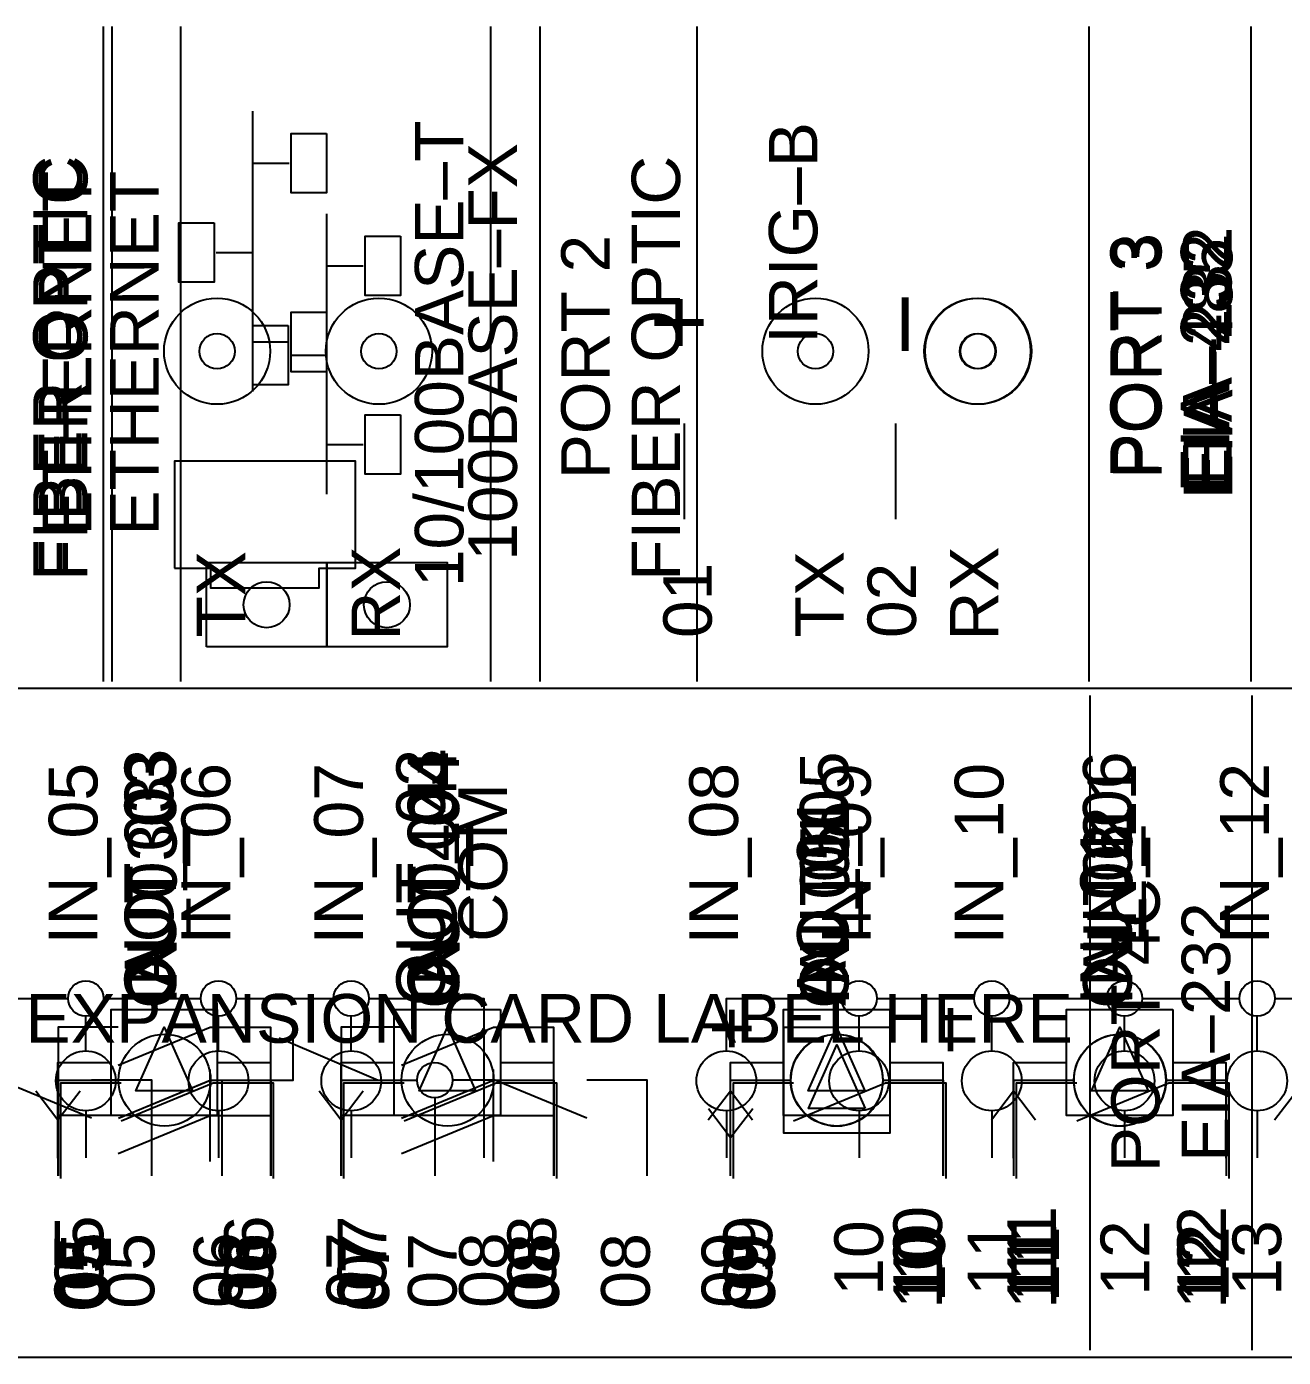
# Model space of a CAD drawing. Extents: x 0.3 to 23.7, y 0.2 to 17.8.
# Drawn here: x 10.792 to 12.567, y 5.065 to 6.945 of the extents above; entities that cross this region are included whole.
import ezdxf

# ---------------------------------------------------------------- set-up
doc = ezdxf.new("R2010")
doc.units = 0
doc.header["$MEASUREMENT"] = 0
for name, color, linetype in [('1_01__0-__NONE__EIA-232', 7, 'CONTINUOUS'), ('1_02__1-__NONE__EIA-485', 7, 'CONTINUOUS'), ('1_03__2-___1__10-100BASE-T', 7, 'CONTINUOUS'), ('1_04__3-___1__10-100BASE-T', 7, 'CONTINUOUS'), ('1_05__4-___1__100BASE-FX_M', 7, 'CONTINUOUS'), ('1_06__6-___2__10-100BASE-T', 7, 'CONTINUOUS'), ('1_07__8-___2__100BASE-FX_M', 7, 'CONTINUOUS'), ('2_01__0-__EMPTY', 7, 'CONTINUOUS'), ('2_02__A-__SERIAL_COMMUNICA', 7, 'CONTINUOUS'), ('2_03__B-___3__DI___4__DO__', 7, 'CONTINUOUS'), ('2_04__1-___4__DI___4__DO_E', 7, 'CONTINUOUS'), ('2_05__C-___4__DI___4__DO_F', 7, 'CONTINUOUS'), ('2_06__D-___4__DI___3__DO_E', 7, 'CONTINUOUS'), ('2_07__2-___8__DO__ELECTROM', 7, 'CONTINUOUS'), ('2_08__3-___8__DI', 7, 'CONTINUOUS'), ('2_09__4-___14__DI', 7, 'CONTINUOUS'), ('2_10__6-___4__AI___4__AO__', 7, 'CONTINUOUS'), ('5_00_____DWG', 7, 'CONTINUOUS')]:
    doc.layers.add(name, color=color, linetype=linetype)
doc.styles.add('ARIAL', font='arial.ttf')

msp = doc.modelspace()

# ---------------------------------------------------------------- linework, layer by layer
at = {"layer": '1_01__0-__NONE__EIA-232'}
for points in [[(10.9006, 6.0198), (10.9006, 6.9448)], [(10.9006, 6.0198), (10.9006, 6.9448)], [(11.4476, 6.0198), (11.4476, 6.9448)], [(11.4476, 6.0198), (11.4476, 6.9448)], [(11.4476, 6.0198), (11.4476, 6.9448)], [(11.4476, 6.0198), (11.4476, 6.9448)], [(12.2931, 6.0198), (12.2931, 6.9448)], [(12.2931, 6.0198), (12.2931, 6.9448)], [(12.2931, 6.0198), (12.2931, 6.9448)], [(12.2931, 6.0198), (12.2931, 6.9448)], [(12.5218, 6.0198), (12.5218, 6.9448)], [(12.5218, 6.0198), (12.5218, 6.9448)], [(11.7212, 6.2489), (11.7212, 6.3839)], [(11.7212, 6.2489), (11.7212, 6.3839)], [(12.0195, 6.3839), (12.0195, 6.2489)], [(12.0195, 6.3839), (12.0195, 6.2489)]]:
    msp.add_lwpolyline(points, dxfattribs=at)
for centre, radius in [((11.0609, 6.4862), 0.075), ((11.0609, 6.4862), 0.075), ((11.2896, 6.4862), 0.075), ((11.2896, 6.4862), 0.075), ((11.0609, 6.4862), 0.025), ((11.0609, 6.4862), 0.025), ((11.2896, 6.4862), 0.025), ((11.2896, 6.4862), 0.025)]:
    msp.add_circle(centre, radius, dxfattribs=at)
at = {"layer": '1_02__1-__NONE__EIA-485'}
for points in [[(10.9006, 6.0198), (10.9006, 6.9448)], [(10.9006, 6.0198), (10.9006, 6.9448)], [(11.4476, 6.0198), (11.4476, 6.9448)], [(11.4476, 6.0198), (11.4476, 6.9448)], [(11.4476, 6.0198), (11.4476, 6.9448)], [(11.4476, 6.0198), (11.4476, 6.9448)], [(12.2931, 6.0198), (12.2931, 6.9448)], [(12.2931, 6.0198), (12.2931, 6.9448)], [(12.2931, 6.0198), (12.2931, 6.9448)], [(12.2931, 6.0198), (12.2931, 6.9448)], [(12.5218, 6.0198), (12.5218, 6.9448)], [(12.5218, 6.0198), (12.5218, 6.9448)], [(11.7212, 6.2489), (11.7212, 6.3839)], [(11.7212, 6.2489), (11.7212, 6.3839)], [(12.0195, 6.3839), (12.0195, 6.2489)], [(12.0195, 6.3839), (12.0195, 6.2489)]]:
    msp.add_lwpolyline(points, dxfattribs=at)
for centre, radius in [((11.0609, 6.4862), 0.075), ((11.0609, 6.4862), 0.075), ((11.2896, 6.4862), 0.075), ((11.2896, 6.4862), 0.075), ((11.0609, 6.4862), 0.025), ((11.0609, 6.4862), 0.025), ((11.2896, 6.4862), 0.025), ((11.2896, 6.4862), 0.025)]:
    msp.add_circle(centre, radius, dxfattribs=at)
at = {"layer": '1_03__2-___1__10-100BASE-T'}
for points in [[(10.9006, 6.0198), (10.9006, 6.9448)], [(10.9006, 6.0198), (10.9006, 6.9448)], [(11.4476, 6.0198), (11.4476, 6.9448)], [(11.4476, 6.0198), (11.4476, 6.9448)], [(11.4476, 6.0198), (11.4476, 6.9448)], [(11.4476, 6.0198), (11.4476, 6.9448)], [(12.2931, 6.0198), (12.2931, 6.9448)], [(12.2931, 6.0198), (12.2931, 6.9448)], [(12.2931, 6.0198), (12.2931, 6.9448)], [(12.2931, 6.0198), (12.2931, 6.9448)], [(12.5218, 6.0198), (12.5218, 6.9448)], [(12.5218, 6.0198), (12.5218, 6.9448)], [(11.7212, 6.2489), (11.7212, 6.3839)], [(11.7212, 6.2489), (11.7212, 6.3839)], [(12.0195, 6.3839), (12.0195, 6.2489)], [(12.0195, 6.3839), (12.0195, 6.2489)]]:
    msp.add_lwpolyline(points, dxfattribs=at)
for centre, radius in [((11.0609, 6.4862), 0.075), ((11.0609, 6.4862), 0.075), ((11.2896, 6.4862), 0.075), ((11.2896, 6.4862), 0.075), ((11.0609, 6.4862), 0.025), ((11.0609, 6.4862), 0.025), ((11.2896, 6.4862), 0.025), ((11.2896, 6.4862), 0.025)]:
    msp.add_circle(centre, radius, dxfattribs=at)
at = {"layer": '1_04__3-___1__10-100BASE-T'}
for points in [[(10.9006, 6.0198), (10.9006, 6.9448)], [(10.9006, 6.0198), (10.9006, 6.9448)], [(11.4476, 6.0198), (11.4476, 6.9448)], [(11.4476, 6.0198), (11.4476, 6.9448)], [(11.4476, 6.0198), (11.4476, 6.9448)], [(11.4476, 6.0198), (11.4476, 6.9448)], [(12.2931, 6.0198), (12.2931, 6.9448)], [(12.2931, 6.0198), (12.2931, 6.9448)], [(12.2931, 6.0198), (12.2931, 6.9448)], [(12.2931, 6.0198), (12.2931, 6.9448)], [(12.5218, 6.0198), (12.5218, 6.9448)], [(12.5218, 6.0198), (12.5218, 6.9448)], [(11.7212, 6.2489), (11.7212, 6.3839)], [(11.7212, 6.2489), (11.7212, 6.3839)], [(12.0195, 6.3839), (12.0195, 6.2489)], [(12.0195, 6.3839), (12.0195, 6.2489)]]:
    msp.add_lwpolyline(points, dxfattribs=at)
for centre, radius in [((11.0609, 6.4862), 0.075), ((11.0609, 6.4862), 0.075), ((11.2896, 6.4862), 0.075), ((11.2896, 6.4862), 0.075), ((11.0609, 6.4862), 0.025), ((11.0609, 6.4862), 0.025), ((11.2896, 6.4862), 0.025), ((11.2896, 6.4862), 0.025)]:
    msp.add_circle(centre, radius, dxfattribs=at)
at = {"layer": '1_05__4-___1__100BASE-FX_M'}
for points in [[(11.5173, 6.0198), (11.5173, 6.9448)], [(11.7391, 6.0198), (11.7391, 6.9448)], [(12.2931, 6.0198), (12.2931, 6.9448)], [(12.5218, 6.0198), (12.5218, 6.9448)]]:
    msp.add_lwpolyline(points, dxfattribs=at)
for centre, radius in [((11.9063, 6.4862), 0.075), ((12.1363, 6.4862), 0.075), ((11.9063, 6.4862), 0.025), ((12.1363, 6.4862), 0.025)]:
    msp.add_circle(centre, radius, dxfattribs=at)
at = {"layer": '1_06__6-___2__10-100BASE-T'}
for points in [[(10.9129, 6.0198), (10.9129, 6.9448)], [(10.9129, 6.0198), (10.9129, 6.9448)], [(11.5173, 6.0198), (11.5173, 6.9448)], [(11.5173, 6.0198), (11.5173, 6.9448)], [(11.5173, 6.0198), (11.5173, 6.9448)], [(11.5173, 6.0198), (11.5173, 6.9448)], [(11.7391, 6.0198), (11.7391, 6.9448)], [(11.7391, 6.0198), (11.7391, 6.9448)], [(12.2931, 6.0198), (12.2931, 6.9448)], [(12.2931, 6.0198), (12.2931, 6.9448)], [(12.2931, 6.0198), (12.2931, 6.9448)], [(12.2931, 6.0198), (12.2931, 6.9448)], [(12.5218, 6.0198), (12.5218, 6.9448)], [(12.5218, 6.0198), (12.5218, 6.9448)], [(11.1112, 6.4291), (11.1112, 6.6261), (11.1112, 6.8253)], [(11.1112, 6.4291), (11.1112, 6.6261), (11.1112, 6.8253)], [(11.2155, 6.7938), (11.2155, 6.7098), (11.1655, 6.7098), (11.1655, 6.7938), (11.2155, 6.7938)], [(11.2155, 6.7938), (11.2155, 6.7098), (11.1655, 6.7098), (11.1655, 6.7938), (11.2155, 6.7938)], [(11.1112, 6.7518), (11.1627, 6.7518)], [(11.1112, 6.7518), (11.1627, 6.7518)], [(11.0569, 6.6676), (11.0569, 6.5836), (11.0069, 6.5836), (11.0069, 6.6676), (11.0569, 6.6676)], [(11.0569, 6.6676), (11.0569, 6.5836), (11.0069, 6.5836), (11.0069, 6.6676), (11.0569, 6.6676)], [(11.0597, 6.6256), (11.1112, 6.6256)], [(11.0597, 6.6256), (11.1112, 6.6256)], [(11.2155, 6.5414), (11.2155, 6.4573), (11.1655, 6.4573), (11.1655, 6.5414), (11.2155, 6.5414)], [(11.2155, 6.5414), (11.2155, 6.4573), (11.1655, 6.4573), (11.1655, 6.5414), (11.2155, 6.5414)], [(11.1112, 6.4993), (11.1627, 6.4993)], [(11.1112, 6.4993), (11.1627, 6.4993)], [(11.0005, 6.1796), (11.0517, 6.1796), (11.0517, 6.152), (11.2052, 6.152), (11.2052, 6.1796), (11.2563, 6.1796), (11.2563, 6.3311), (11.0005, 6.3311), (11.0005, 6.1796)], [(11.0005, 6.1796), (11.0517, 6.1796), (11.0517, 6.152), (11.2052, 6.152), (11.2052, 6.1796), (11.2563, 6.1796), (11.2563, 6.3311), (11.0005, 6.3311), (11.0005, 6.1796)]]:
    msp.add_lwpolyline(points, dxfattribs=at)
for centre, radius in [((11.9063, 6.4862), 0.075), ((11.9063, 6.4862), 0.075), ((12.1351, 6.4862), 0.075), ((12.1351, 6.4862), 0.075), ((11.9063, 6.4862), 0.025), ((11.9063, 6.4862), 0.025), ((12.1351, 6.4862), 0.025), ((12.1351, 6.4862), 0.025)]:
    msp.add_circle(centre, radius, dxfattribs=at)
at = {"layer": '1_07__8-___2__100BASE-FX_M'}
for points in [[(11.0095, 6.0198), (11.0095, 6.9448)], [(11.0095, 6.0198), (11.0095, 6.9448)], [(11.5173, 6.0198), (11.5173, 6.9448)], [(11.5173, 6.0198), (11.5173, 6.9448)], [(11.5173, 6.0198), (11.5173, 6.9448)], [(11.5173, 6.0198), (11.5173, 6.9448)], [(11.7391, 6.0198), (11.7391, 6.9448)], [(11.7391, 6.0198), (11.7391, 6.9448)], [(12.2931, 6.0198), (12.2931, 6.9448)], [(12.2931, 6.0198), (12.2931, 6.9448)], [(12.2931, 6.0198), (12.2931, 6.9448)], [(12.2931, 6.0198), (12.2931, 6.9448)], [(12.5218, 6.0198), (12.5218, 6.9448)], [(12.5218, 6.0198), (12.5218, 6.9448)], [(11.2158, 6.2842), (11.2158, 6.4812), (11.2158, 6.6804)], [(11.2158, 6.2842), (11.2158, 6.4812), (11.2158, 6.6804)], [(11.3201, 6.6489), (11.3201, 6.5649), (11.2701, 6.5649), (11.2701, 6.6489), (11.3201, 6.6489)], [(11.3201, 6.6489), (11.3201, 6.5649), (11.2701, 6.5649), (11.2701, 6.6489), (11.3201, 6.6489)], [(11.2158, 6.6069), (11.2673, 6.6069)], [(11.2158, 6.6069), (11.2673, 6.6069)], [(11.1614, 6.5227), (11.1614, 6.4386), (11.1115, 6.4386), (11.1115, 6.5227), (11.1614, 6.5227)], [(11.1614, 6.5227), (11.1614, 6.4386), (11.1115, 6.4386), (11.1115, 6.5227), (11.1614, 6.5227)], [(11.1642, 6.4807), (11.2158, 6.4807)], [(11.1642, 6.4807), (11.2158, 6.4807)], [(11.3201, 6.3964), (11.3201, 6.3124), (11.2701, 6.3124), (11.2701, 6.3964), (11.3201, 6.3964)], [(11.3201, 6.3964), (11.3201, 6.3124), (11.2701, 6.3124), (11.2701, 6.3964), (11.3201, 6.3964)], [(11.2158, 6.3544), (11.2673, 6.3544)], [(11.2158, 6.3544), (11.2673, 6.3544)], [(11.0458, 6.0687), (11.0458, 6.1877), (11.3858, 6.1877), (11.3858, 6.0687), (11.0458, 6.0687)], [(11.0458, 6.0687), (11.0458, 6.1877), (11.3858, 6.1877), (11.3858, 6.0687), (11.0458, 6.0687)], [(11.2158, 6.0687), (11.2158, 6.1877)], [(11.2158, 6.1877), (11.2158, 6.0687)], [(11.2158, 6.0687), (11.2158, 6.1877)], [(11.2158, 6.1877), (11.2158, 6.0687)]]:
    msp.add_lwpolyline(points, dxfattribs=at)
for centre, radius in [((11.9063, 6.4862), 0.075), ((11.9063, 6.4862), 0.075), ((12.1351, 6.4862), 0.075), ((12.1351, 6.4862), 0.075), ((11.9063, 6.4862), 0.025), ((11.9063, 6.4862), 0.025), ((12.1351, 6.4862), 0.025), ((12.1351, 6.4862), 0.025), ((11.1308, 6.1281), 0.0325), ((11.1308, 6.1281), 0.0325), ((11.3008, 6.1281), 0.0325), ((11.3008, 6.1281), 0.0325)]:
    msp.add_circle(centre, radius, dxfattribs=at)
at = {"layer": '2_02__A-__SERIAL_COMMUNICA'}
for points in [[(12.2943, 5.0748), (12.2943, 5.9998)], [(12.5231, 5.0748), (12.5231, 5.9998)]]:
    msp.add_lwpolyline(points, dxfattribs=at)
at = {"layer": '2_03__B-___3__DI___4__DO__'}
for points in [[(12.0115, 5.5314), (12.0115, 5.3814), (11.8615, 5.3814), (11.8615, 5.5314), (12.0115, 5.5314)], [(11.9764, 5.4164), (11.8964, 5.4164), (11.9365, 5.5064), (11.9764, 5.4164)], [(10.8364, 5.3214), (10.8364, 5.4564), (10.9215, 5.4564)], [(10.9215, 5.4027), (11.0515, 5.4564), (11.1365, 5.4564), (11.1365, 5.3214)], [(11.2363, 5.3214), (11.2363, 5.4564), (11.3214, 5.4564)], [(11.3215, 5.4027), (11.4515, 5.4564), (11.5364, 5.4564), (11.5364, 5.3214)], [(11.7865, 5.3214), (11.7865, 5.4564), (11.8615, 5.4564)], [(12.0115, 5.4564), (12.0866, 5.4564), (12.0866, 5.3214)], [(12.1865, 5.3214), (12.1864, 5.4564), (12.2716, 5.4564)], [(12.4016, 5.4564), (12.4866, 5.4564), (12.4866, 5.3214)], [(11.7552, 5.4164), (11.7864, 5.3752), (11.8176, 5.4164)]]:
    msp.add_lwpolyline(points, dxfattribs=at)
msp.add_circle((12.3366, 5.4564), 0.065, dxfattribs=at)
at = {"layer": '2_04__1-___4__DI___4__DO_E'}
for points in [[(11.9363, 5.5214), (11.9494, 5.52), (11.9616, 5.5163), (11.9727, 5.5103), (11.9823, 5.5023), (11.9902, 5.4927), (11.9962, 5.4817), (12, 5.4695), (12.0013, 5.4564), (12, 5.4433), (11.9962, 5.4311), (11.9902, 5.42), (11.9823, 5.4104), (11.9727, 5.4025), (11.9616, 5.3965), (11.9494, 5.3927), (11.9363, 5.3914), (11.9232, 5.3927), (11.911, 5.3965), (11.9, 5.4025), (11.8904, 5.4104), (11.8824, 5.42), (11.8764, 5.4311), (11.8727, 5.4433), (11.8713, 5.4564), (11.8727, 5.4695), (11.8764, 5.4817), (11.8824, 5.4927), (11.8904, 5.5023), (11.9, 5.5103), (11.911, 5.5163), (11.9232, 5.52)], [(12.3364, 5.5214), (12.3495, 5.52), (12.3617, 5.5163), (12.3727, 5.5103), (12.3824, 5.5023), (12.3903, 5.4927), (12.3963, 5.4817), (12.4001, 5.4695), (12.4014, 5.4564), (12.4001, 5.4433), (12.3963, 5.4311), (12.3903, 5.42), (12.3824, 5.4104), (12.3727, 5.4025), (12.3617, 5.3965), (12.3495, 5.3927), (12.3364, 5.3914), (12.3233, 5.3927), (12.3111, 5.3965), (12.3001, 5.4025), (12.2904, 5.4104), (12.2825, 5.42), (12.2765, 5.4311), (12.2727, 5.4433), (12.2714, 5.4564), (12.2727, 5.4695), (12.2765, 5.4817), (12.2825, 5.4927), (12.2904, 5.5023), (12.3001, 5.5103), (12.3111, 5.5163), (12.3233, 5.52)]]:
    msp.add_lwpolyline(points, close=True, dxfattribs=at)
for points in [[(10.8362, 5.3214), (10.8362, 5.4564), (10.9213, 5.4564)], [(10.8362, 5.3214), (10.8362, 5.4564), (10.9213, 5.4564)], [(10.9214, 5.4027), (11.0513, 5.4564), (11.1363, 5.4564), (11.1363, 5.3214)], [(10.9214, 5.4027), (11.0513, 5.4564), (11.1363, 5.4564), (11.1363, 5.3214)], [(11.2362, 5.3214), (11.2362, 5.4564), (11.3213, 5.4564)], [(11.2362, 5.3214), (11.2362, 5.4564), (11.3213, 5.4564)], [(11.3213, 5.4027), (11.4513, 5.4564), (11.5363, 5.4564), (11.5363, 5.3214)], [(11.3213, 5.4027), (11.4513, 5.4564), (11.5363, 5.4564), (11.5363, 5.3214)], [(11.7863, 5.3214), (11.7863, 5.4564), (11.8713, 5.4564)], [(11.7863, 5.3214), (11.7863, 5.4564), (11.8713, 5.4564)], [(12.0013, 5.4564), (12.0863, 5.4564), (12.0863, 5.3214)], [(12.0013, 5.4564), (12.0863, 5.4564), (12.0863, 5.3214)], [(12.1864, 5.3214), (12.1864, 5.4564), (12.2714, 5.4564)], [(12.1864, 5.3214), (12.1864, 5.4564), (12.2714, 5.4564)], [(12.4014, 5.4564), (12.4864, 5.4564), (12.4864, 5.3214)], [(12.4014, 5.4564), (12.4864, 5.4564), (12.4864, 5.3214)]]:
    msp.add_lwpolyline(points, dxfattribs=at)
for centre in [(11.9363, 5.4564), (12.3364, 5.4564)]:
    msp.add_circle(centre, 0.065, dxfattribs=at)
at = {"layer": '2_05__C-___4__DI___4__DO_F'}
for points in [[(10.9213, 5.5313), (10.8362, 5.5313), (10.8362, 5.3213)], [(10.9213, 5.4776), (11.0513, 5.5313), (11.1363, 5.5313), (11.1363, 5.4063)], [(11.3213, 5.5313), (11.2362, 5.5313), (11.2362, 5.3213)], [(11.3213, 5.4776), (11.4513, 5.5313), (11.5363, 5.5313), (11.5363, 5.4063)], [(11.0513, 5.3413), (11.0513, 5.4713)], [(11.4513, 5.3413), (11.4513, 5.4713)], [(11.7863, 5.3213), (11.7863, 5.4563), (11.8713, 5.4563)], [(12.0013, 5.4563), (12.0863, 5.4563), (12.0863, 5.3213)], [(12.1864, 5.3213), (12.1864, 5.4563), (12.2714, 5.4563)], [(12.4014, 5.4563), (12.4864, 5.4563), (12.4864, 5.3213)], [(10.9213, 5.4063), (10.8362, 5.4063)], [(10.9213, 5.3526), (11.0513, 5.4063), (11.1363, 5.4063), (11.1363, 5.3213)], [(11.3213, 5.4063), (11.2362, 5.4063)], [(11.3213, 5.3526), (11.4513, 5.4063), (11.5363, 5.4063), (11.5363, 5.3213)]]:
    msp.add_lwpolyline(points, dxfattribs=at)
for centre in [(11.9363, 5.4563), (12.3364, 5.4563)]:
    msp.add_circle(centre, 0.065, dxfattribs=at)
at = {"layer": '2_06__D-___4__DI___3__DO_E'}
for points in [[(11.0683, 5.3214), (11.0683, 5.4564), (11.1684, 5.4564), (11.1684, 5.4564), (11.1684, 5.5364)], [(11.1484, 5.5164), (11.2884, 5.4564), (11.3435, 5.4564)], [(10.8833, 5.4027), (10.7533, 5.4564), (10.6933, 5.4564)], [(10.9685, 5.3214), (10.9685, 5.4564), (10.8834, 5.4564)], [(11.5834, 5.4027), (11.4534, 5.4564), (11.3934, 5.4564)], [(11.6685, 5.3214), (11.6685, 5.4564), (11.5834, 5.4564)], [(11.7863, 5.3214), (11.7863, 5.4564), (11.8713, 5.4564)], [(12.0013, 5.4564), (12.0863, 5.4564), (12.0863, 5.3214)], [(12.1864, 5.3214), (12.1864, 5.4564), (12.2714, 5.4564)], [(12.4014, 5.4564), (12.4864, 5.4564), (12.4864, 5.3214)], [(11.3684, 5.4314), (11.3684, 5.3214)]]:
    msp.add_lwpolyline(points, dxfattribs=at)
for centre, radius in [((11.9363, 5.4564), 0.065), ((12.3364, 5.4564), 0.065), ((11.3684, 5.4564), 0.025)]:
    msp.add_circle(centre, radius, dxfattribs=at)
at = {"layer": '2_07__2-___8__DO__ELECTROM'}
for points in [[(10.8402, 5.3175), (10.8402, 5.4525), (10.9253, 5.4525)], [(10.9254, 5.3988), (11.0553, 5.4525), (11.1403, 5.4525), (11.1403, 5.3175)], [(11.2402, 5.3175), (11.2402, 5.4525), (11.3253, 5.4525)], [(11.3253, 5.3988), (11.4553, 5.4525), (11.5403, 5.4525), (11.5403, 5.3175)], [(11.7903, 5.3175), (11.7903, 5.4525), (11.8754, 5.4525)], [(11.8755, 5.3988), (12.0054, 5.4525), (12.0904, 5.4525), (12.0904, 5.3175)], [(12.1903, 5.3175), (12.1903, 5.4525), (12.2754, 5.4525)], [(12.2755, 5.3988), (12.4054, 5.4525), (12.4904, 5.4525), (12.4904, 5.3175)]]:
    msp.add_lwpolyline(points, dxfattribs=at)
at = {"layer": '2_08__3-___8__DI'}
for points in [[(10.8367, 5.3214), (10.8367, 5.4564), (10.9217, 5.4564)], [(11.0517, 5.4564), (11.1367, 5.4564), (11.1367, 5.3214)], [(11.2366, 5.3214), (11.2365, 5.4564), (11.3215, 5.4564)], [(11.4515, 5.4564), (11.5365, 5.4564), (11.5365, 5.3214)], [(11.7865, 5.3214), (11.7865, 5.4564), (11.8715, 5.4564)], [(12.0015, 5.4564), (12.0865, 5.4564), (12.0865, 5.3214)], [(12.1866, 5.3214), (12.1866, 5.4564), (12.2716, 5.4564)], [(12.4016, 5.4564), (12.4866, 5.4564), (12.4866, 5.3214)]]:
    msp.add_lwpolyline(points, dxfattribs=at)
for centre in [(10.9867, 5.4564), (11.3866, 5.4564), (11.9365, 5.4564), (12.3366, 5.4564)]:
    msp.add_circle(centre, 0.065, dxfattribs=at)
at = {"layer": '2_09__4-___14__DI'}
for points in [[(10.7129, 5.5719), (10.8504, 5.5719)], [(10.9004, 5.5719), (11.0379, 5.5719)], [(11.0879, 5.5719), (11.2254, 5.5719)], [(11.2754, 5.5719), (11.4379, 5.5719), (11.4379, 5.3469)], [(11.7804, 5.4978), (11.7804, 5.5719), (11.9429, 5.5719)], [(11.9929, 5.5719), (12.1304, 5.5719)], [(12.1804, 5.5719), (12.3179, 5.5719)], [(12.3679, 5.5719), (12.5054, 5.5719)], [(12.5554, 5.5719), (12.6929, 5.5719)], [(10.8754, 5.4978), (10.8754, 5.5469)], [(11.0629, 5.4978), (11.0629, 5.5469)], [(11.2504, 5.4978), (11.2504, 5.5469)], [(11.9679, 5.4978), (11.9679, 5.5469)], [(12.1554, 5.4978), (12.1554, 5.5469)], [(12.3429, 5.4978), (12.3429, 5.5469)], [(12.5304, 5.4978), (12.5304, 5.5469)], [(10.8754, 5.4133), (10.8754, 5.3469)], [(11.0629, 5.4133), (11.0629, 5.3469)], [(11.2504, 5.4133), (11.2504, 5.3469)], [(11.7804, 5.4133), (11.7804, 5.3469)], [(11.9679, 5.4133), (11.9679, 5.3469)], [(12.1554, 5.4133), (12.1554, 5.3469)], [(12.3429, 5.4133), (12.3429, 5.3469)], [(12.5304, 5.4133), (12.5304, 5.3469)]]:
    msp.add_lwpolyline(points, dxfattribs=at)
for centre, radius in [((10.8754, 5.5719), 0.025), ((11.0629, 5.5719), 0.025), ((11.2504, 5.5719), 0.025), ((11.9679, 5.5719), 0.025), ((12.1554, 5.5719), 0.025), ((12.3429, 5.5719), 0.025), ((12.5304, 5.5719), 0.025), ((10.8754, 5.4555), 0.0422), ((11.0629, 5.4555), 0.0422), ((11.2504, 5.4555), 0.0422), ((11.7804, 5.4555), 0.0422), ((11.9679, 5.4555), 0.0422), ((12.1554, 5.4555), 0.0422), ((12.3429, 5.4555), 0.0422), ((12.5304, 5.4555), 0.0422)]:
    msp.add_circle(centre, radius, dxfattribs=at)
at = {"layer": '2_10__6-___4__AI___4__AO__'}
for points in [[(11.0611, 5.5564), (11.0611, 5.4064), (10.9111, 5.4064), (10.9111, 5.5564), (11.0611, 5.5564)], [(11.4612, 5.5564), (11.4612, 5.4064), (11.3112, 5.4064), (11.3112, 5.5564), (11.4612, 5.5564)], [(12.0112, 5.5564), (12.0112, 5.4064), (11.8612, 5.4064), (11.8612, 5.5564), (12.0112, 5.5564)], [(12.4112, 5.5564), (12.4112, 5.4064), (12.2612, 5.4064), (12.2612, 5.5564), (12.4112, 5.5564)], [(11.0261, 5.4414), (10.9461, 5.4414), (10.9861, 5.5314), (11.0261, 5.4414)], [(11.4262, 5.4414), (11.3462, 5.4414), (11.3862, 5.5314), (11.4262, 5.4414)], [(11.9761, 5.4414), (11.8961, 5.4414), (11.9361, 5.5314), (11.9761, 5.4414)], [(12.3762, 5.4414), (12.2962, 5.4414), (12.3362, 5.5314), (12.3762, 5.4414)], [(10.8361, 5.3464), (10.836, 5.4814), (10.9111, 5.4814)], [(11.0612, 5.4814), (11.1362, 5.4814), (11.1362, 5.3464)], [(11.2361, 5.3464), (11.2361, 5.4814), (11.3112, 5.4814)], [(11.4612, 5.4814), (11.5363, 5.4814), (11.5363, 5.3464)], [(11.7862, 5.3464), (11.7861, 5.4814), (11.8612, 5.4814)], [(12.0112, 5.4814), (12.0863, 5.4814), (12.0863, 5.3464)], [(12.1862, 5.3464), (12.1861, 5.4814), (12.2612, 5.4814)], [(12.4112, 5.4814), (12.4863, 5.4814), (12.4863, 5.3464)], [(10.8048, 5.4414), (10.8361, 5.4002), (10.8673, 5.4414)], [(11.2049, 5.4414), (11.2361, 5.4002), (11.2673, 5.4414)], [(11.7549, 5.4002), (11.7862, 5.4414), (11.8174, 5.4002)], [(12.1549, 5.4002), (12.1862, 5.4414), (12.2174, 5.4002)], [(12.555, 5.4002), (12.5862, 5.4414), (12.6174, 5.4002)]]:
    msp.add_lwpolyline(points, dxfattribs=at)
at = {"layer": '5_00_____DWG'}
for points in [[(13.5304, 6.0098), (9.6605, 6.0098)], [(13.5304, 5.0648), (9.6605, 5.0648)]]:
    msp.add_lwpolyline(points, dxfattribs=at)

# ---------------------------------------------------------------- texts
at = {"layer": '1_01__0-__NONE__EIA-232', "style": 'ARIAL'}
for s, height, p in [('IRIG–B', 0.06846, (11.909, 6.4965)), ('IRIG–B', 0.06846, (11.909, 6.4965)), ('FIBER OPTIC', 0.068457, (10.8696, 6.1619)), ('FIBER OPTIC', 0.068457, (10.8696, 6.1619)), ('PORT 3', 0.06846, (12.3914, 6.3063)), ('PORT 3', 0.06846, (12.3914, 6.3063)), ('EIA–232', 0.06846, (12.4909, 6.2859)), ('EIA–232', 0.06846, (12.4909, 6.2859)), ('–', 0.0978, (12.0691, 6.4866)), ('–', 0.0978, (12.0691, 6.4866)), ('+', 0.0978, (11.7608, 6.4868)), ('+', 0.0978, (11.7608, 6.4868)), ('RX', 0.06846, (11.3194, 6.0775)), ('RX', 0.06846, (11.3194, 6.0775)), ('TX', 0.06846, (11.1007, 6.0817)), ('TX', 0.06846, (11.1007, 6.0817)), ('01', 0.06846, (11.7598, 6.081)), ('01', 0.06846, (11.7598, 6.081)), ('02', 0.06846, (12.0483, 6.081)), ('02', 0.06846, (12.0483, 6.081))]:
    msp.add_text(s, height=height, rotation=90, dxfattribs=at).set_placement(p)
at = {"layer": '1_02__1-__NONE__EIA-485', "style": 'ARIAL'}
for s, height, p in [('IRIG–B', 0.06846, (11.909, 6.4965)), ('IRIG–B', 0.06846, (11.909, 6.4965)), ('FIBER OPTIC', 0.068457, (10.8696, 6.1619)), ('FIBER OPTIC', 0.068457, (10.8696, 6.1619)), ('PORT 3', 0.06883, (12.3953, 6.306)), ('PORT 3', 0.06883, (12.3953, 6.306)), ('EIA–485', 0.06883, (12.4953, 6.2773)), ('EIA–485', 0.06883, (12.4953, 6.2773)), ('–', 0.0978, (12.0691, 6.4866)), ('–', 0.0978, (12.0691, 6.4866)), ('+', 0.0978, (11.7608, 6.4868)), ('+', 0.0978, (11.7608, 6.4868)), ('RX', 0.06846, (11.3194, 6.0775)), ('RX', 0.06846, (11.3194, 6.0775)), ('TX', 0.06846, (11.1007, 6.0817)), ('TX', 0.06846, (11.1007, 6.0817)), ('01', 0.06846, (11.7598, 6.081)), ('01', 0.06846, (11.7598, 6.081)), ('02', 0.06846, (12.0483, 6.081)), ('02', 0.06846, (12.0483, 6.081))]:
    msp.add_text(s, height=height, rotation=90, dxfattribs=at).set_placement(p)
at = {"layer": '1_03__2-___1__10-100BASE-T', "style": 'ARIAL'}
for s, height, p in [('IRIG–B', 0.06846, (11.909, 6.4965)), ('IRIG–B', 0.06846, (11.909, 6.4965)), ('FIBER OPTIC', 0.068457, (10.8696, 6.1619)), ('FIBER OPTIC', 0.068457, (10.8696, 6.1619)), ('PORT 3', 0.06846, (12.3914, 6.3063)), ('PORT 3', 0.06846, (12.3914, 6.3063)), ('EIA–232', 0.06846, (12.4909, 6.2859)), ('EIA–232', 0.06846, (12.4909, 6.2859)), ('–', 0.0978, (12.0691, 6.4866)), ('–', 0.0978, (12.0691, 6.4866)), ('+', 0.0978, (11.7608, 6.4868)), ('+', 0.0978, (11.7608, 6.4868)), ('RX', 0.06846, (11.3194, 6.0775)), ('RX', 0.06846, (11.3194, 6.0775)), ('TX', 0.06846, (11.1007, 6.0817)), ('TX', 0.06846, (11.1007, 6.0817)), ('01', 0.06846, (11.7598, 6.081)), ('01', 0.06846, (11.7598, 6.081)), ('02', 0.06846, (12.0483, 6.081)), ('02', 0.06846, (12.0483, 6.081))]:
    msp.add_text(s, height=height, rotation=90, dxfattribs=at).set_placement(p)
at = {"layer": '1_04__3-___1__10-100BASE-T', "style": 'ARIAL'}
for s, height, p in [('IRIG–B', 0.06846, (11.909, 6.4965)), ('IRIG–B', 0.06846, (11.909, 6.4965)), ('FIBER OPTIC', 0.068457, (10.8696, 6.1619)), ('FIBER OPTIC', 0.068457, (10.8696, 6.1619)), ('PORT 3', 0.06883, (12.3953, 6.306)), ('PORT 3', 0.06883, (12.3953, 6.306)), ('EIA–485', 0.06883, (12.4953, 6.2773)), ('EIA–485', 0.06883, (12.4953, 6.2773)), ('–', 0.0978, (12.0691, 6.4866)), ('–', 0.0978, (12.0691, 6.4866)), ('+', 0.0978, (11.7608, 6.4868)), ('+', 0.0978, (11.7608, 6.4868)), ('RX', 0.06846, (11.3194, 6.0775)), ('RX', 0.06846, (11.3194, 6.0775)), ('TX', 0.06846, (11.1007, 6.0817)), ('TX', 0.06846, (11.1007, 6.0817)), ('01', 0.06846, (11.7598, 6.081)), ('01', 0.06846, (11.7598, 6.081)), ('02', 0.06846, (12.0483, 6.081)), ('02', 0.06846, (12.0483, 6.081))]:
    msp.add_text(s, height=height, rotation=90, dxfattribs=at).set_placement(p)
at = {"layer": '1_05__4-___1__100BASE-FX_M', "style": 'ARIAL'}
for s, height, p in [('FIBER OPTIC', 0.068457, (11.7151, 6.1619)), ('EIA–232', 0.06846, (12.4942, 6.2956)), ('PORT 2', 0.06846, (11.6156, 6.3053)), ('PORT 3', 0.06846, (12.3914, 6.3063)), ('RX', 0.06846, (12.1649, 6.0775)), ('TX', 0.06846, (11.9461, 6.0817))]:
    msp.add_text(s, height=height, rotation=90, dxfattribs=at).set_placement(p)
at = {"layer": '1_06__6-___2__10-100BASE-T', "style": 'ARIAL'}
for s, height, p in [('10/100BASE–T', 0.068457, (11.4088, 6.1529)), ('10/100BASE–T', 0.068457, (11.4088, 6.1529)), ('FIBER OPTIC', 0.068457, (11.7151, 6.1619)), ('FIBER OPTIC', 0.068457, (11.7151, 6.1619)), ('ETHERNET', 0.06846, (10.883, 6.2257)), ('ETHERNET', 0.06846, (10.883, 6.2257)), ('PORT 2', 0.06846, (11.6156, 6.3053)), ('PORT 2', 0.06846, (11.6156, 6.3053)), ('PORT 3', 0.06846, (12.3914, 6.3063)), ('PORT 3', 0.06846, (12.3914, 6.3063)), ('EIA–232', 0.06846, (12.4909, 6.2859)), ('EIA–232', 0.06846, (12.4909, 6.2859)), ('RX', 0.06846, (12.1649, 6.0775)), ('RX', 0.06846, (12.1649, 6.0775)), ('TX', 0.06846, (11.9461, 6.0817)), ('TX', 0.06846, (11.9461, 6.0817))]:
    msp.add_text(s, height=height, rotation=90, dxfattribs=at).set_placement(p)
at = {"layer": '1_07__8-___2__100BASE-FX_M', "style": 'ARIAL'}
for s, height, p in [('100BASE–FX', 0.06846, (11.4845, 6.1902)), ('100BASE–FX', 0.06846, (11.4845, 6.1902)), ('FIBER OPTIC', 0.068457, (10.8778, 6.1619)), ('FIBER OPTIC', 0.068457, (10.8778, 6.1619)), ('FIBER OPTIC', 0.068457, (11.7151, 6.1619)), ('FIBER OPTIC', 0.068457, (11.7151, 6.1619)), ('ETHERNET', 0.06846, (10.9783, 6.2257)), ('ETHERNET', 0.06846, (10.9783, 6.2257)), ('PORT 2', 0.06846, (11.6156, 6.3053)), ('PORT 2', 0.06846, (11.6156, 6.3053)), ('PORT 3', 0.06846, (12.3914, 6.3063)), ('PORT 3', 0.06846, (12.3914, 6.3063)), ('EIA–232', 0.06846, (12.4909, 6.2859)), ('EIA–232', 0.06846, (12.4909, 6.2859)), ('RX', 0.06846, (12.1649, 6.0775)), ('RX', 0.06846, (12.1649, 6.0775)), ('TX', 0.06846, (11.9461, 6.0817)), ('TX', 0.06846, (11.9461, 6.0817))]:
    msp.add_text(s, height=height, rotation=90, dxfattribs=at).set_placement(p)
at = {"layer": '2_01__0-__EMPTY', "style": 'ARIAL'}
msp.add_text('PLACE EXPANSION CARD LABEL HERE', height=0.068833, dxfattribs=at).set_placement((10.4479, 5.5093))
at = {"layer": '2_02__A-__SERIAL_COMMUNICA', "style": 'ARIAL'}
for s, p in [('PORT 4C', (12.3927, 5.3265)), ('EIA–232', (12.4921, 5.3409))]:
    msp.add_text(s, height=0.06846, rotation=90, dxfattribs=at).set_placement(p)
at = {"layer": '2_03__B-___3__DI___4__DO__', "style": 'ARIAL'}
for s, height, p in [('OUT_03', 0.06883, (10.9991, 5.5613)), ('OUT_04', 0.06883, (11.3991, 5.5613)), ('AO_01', 0.06883, (11.9492, 5.5613)), ('IN_01', 0.06883, (12.3492, 5.5613)), ('+', 0.0787, (11.8263, 5.4974)), ('–', 0.0787, (12.1261, 5.4972)), ('05', 0.06883, (10.9001, 5.1335)), ('06', 0.06883, (11.14, 5.1335)), ('07', 0.06883, (11.2999, 5.1335)), ('08', 0.06883, (11.54, 5.1335)), ('09', 0.06883, (11.8452, 5.1335)), ('10', 0.06883, (12.0852, 5.1335)), ('11', 0.06883, (12.2464, 5.1335)), ('12', 0.06883, (12.4863, 5.1335))]:
    msp.add_text(s, height=height, rotation=90, dxfattribs=at).set_placement(p)
at = {"layer": '2_04__1-___4__DI___4__DO_E', "style": 'ARIAL'}
for s, p in [('OUT_03', (10.999, 5.5613)), ('OUT_03', (10.9989, 5.5612)), ('OUT_04', (11.3989, 5.5613)), ('OUT_04', (11.3989, 5.5612)), ('IN_01', (11.9535, 5.5623)), ('IN_01', (11.9535, 5.5619)), ('IN_02', (12.3536, 5.5623)), ('IN_02', (12.3536, 5.5619)), ('10', (12.0852, 5.1469)), ('10', (12.0852, 5.1468)), ('11', (12.2463, 5.1468)), ('11', (12.2463, 5.1469)), ('12', (12.4863, 5.1469)), ('12', (12.4863, 5.1468)), ('05', (10.9, 5.1335)), ('05', (10.9, 5.1333)), ('06', (11.1399, 5.1335)), ('06', (11.1399, 5.1333)), ('07', (11.2999, 5.1335)), ('07', (11.2999, 5.1333)), ('08', (11.5399, 5.1335)), ('08', (11.5399, 5.1333)), ('09', (11.8452, 5.1335)), ('09', (11.8452, 5.1333))]:
    msp.add_text(s, height=0.06883, rotation=90, dxfattribs=at).set_placement(p)
at = {"layer": '2_05__C-___4__DI___4__DO_F', "style": 'ARIAL'}
for s, p in [('OUT_03', (11.0029, 5.5574)), ('OUT_04', (11.4029, 5.5574)), ('IN_01', (11.9535, 5.5622)), ('IN_02', (12.3536, 5.5622)), ('10', (12.0852, 5.1468)), ('11', (12.2463, 5.1468)), ('12', (12.4863, 5.1468)), ('05', (10.904, 5.1295)), ('06', (11.1439, 5.1295)), ('07', (11.3039, 5.1295)), ('08', (11.5439, 5.1295)), ('09', (11.8452, 5.1334))]:
    msp.add_text(s, height=0.06883, rotation=90, dxfattribs=at).set_placement(p)
at = {"layer": '2_06__D-___4__DI___3__DO_E', "style": 'ARIAL'}
for s, p in [('OUT_03', (11.383, 5.5613)), ('IN_01', (11.9536, 5.5623)), ('IN_02', (12.3536, 5.5623)), ('10', (12.0852, 5.1469)), ('11', (12.2464, 5.1469)), ('12', (12.4863, 5.1469)), ('05', (10.9722, 5.1335)), ('06', (11.1322, 5.1335)), ('07', (11.3993, 5.1335)), ('08', (11.6723, 5.1335)), ('09', (11.8452, 5.1335))]:
    msp.add_text(s, height=0.06883, rotation=90, dxfattribs=at).set_placement(p)
at = {"layer": '2_07__2-___8__DO__ELECTROM', "style": 'ARIAL'}
for s, p in [('OUT_03', (11.003, 5.5575)), ('OUT_04', (11.4029, 5.5575)), ('OUT_05', (11.9531, 5.5575)), ('OUT_06', (12.3531, 5.5575)), ('10', (12.0892, 5.143)), ('05', (10.904, 5.1296)), ('06', (11.1439, 5.1296)), ('07', (11.3039, 5.1296)), ('08', (11.5439, 5.1296)), ('09', (11.8492, 5.1296)), ('11', (12.2503, 5.143)), ('12', (12.4903, 5.143))]:
    msp.add_text(s, height=0.06883, rotation=90, dxfattribs=at).set_placement(p)
at = {"layer": '2_08__3-___8__DI', "style": 'ARIAL'}
for s, p in [('IN_03', (11.0037, 5.5623)), ('IN_04', (11.4037, 5.5623)), ('IN_05', (11.9537, 5.5623)), ('IN_06', (12.3538, 5.5623)), ('10', (12.0854, 5.1469)), ('11', (12.2466, 5.1469)), ('12', (12.4865, 5.1469)), ('05', (10.9002, 5.1335)), ('06', (11.1401, 5.1335)), ('07', (11.3001, 5.1335)), ('08', (11.5401, 5.1335)), ('09', (11.8454, 5.1335))]:
    msp.add_text(s, height=0.06883, rotation=90, dxfattribs=at).set_placement(p)
at = {"layer": '2_09__4-___14__DI', "style": 'ARIAL'}
for s, p in [('IN_05', (10.8919, 5.6481)), ('IN_06', (11.0794, 5.6481)), ('IN_07', (11.2669, 5.6481)), ('IN_08', (11.7969, 5.6481)), ('IN_09', (11.9844, 5.6481)), ('IN_10', (12.1719, 5.6481)), ('IN_11', (12.3594, 5.6481)), ('IN_12', (12.5469, 5.6481)), ('COM', (11.4707, 5.6517)), ('10', (12.0018, 5.1516)), ('11', (12.1904, 5.1516)), ('12', (12.3779, 5.1516)), ('13', (12.5643, 5.1516)), ('05', (10.9093, 5.1346)), ('06', (11.0968, 5.1346)), ('07', (11.2843, 5.1346)), ('08', (11.4718, 5.1346)), ('09', (11.8143, 5.1346))]:
    msp.add_text(s, height=0.06883, rotation=90, dxfattribs=at).set_placement(p)
at = {"layer": '2_10__6-___4__AI___4__AO__', "style": 'ARIAL'}
for s, p in [('AO_03', (10.999, 5.5872)), ('AO_04', (11.399, 5.5872)), ('AI_01', (11.9535, 5.5918)), ('AI_02', (12.3535, 5.5918)), ('10', (12.0852, 5.1718)), ('11', (12.2463, 5.1718)), ('12', (12.4863, 5.1718)), ('05', (10.9001, 5.1584)), ('06', (11.1399, 5.1584)), ('07', (11.2999, 5.1584)), ('08', (11.5399, 5.1584)), ('09', (11.8452, 5.1584))]:
    msp.add_text(s, height=0.06883, rotation=90, dxfattribs=at).set_placement(p)

doc.saveas('drawing.dxf')
